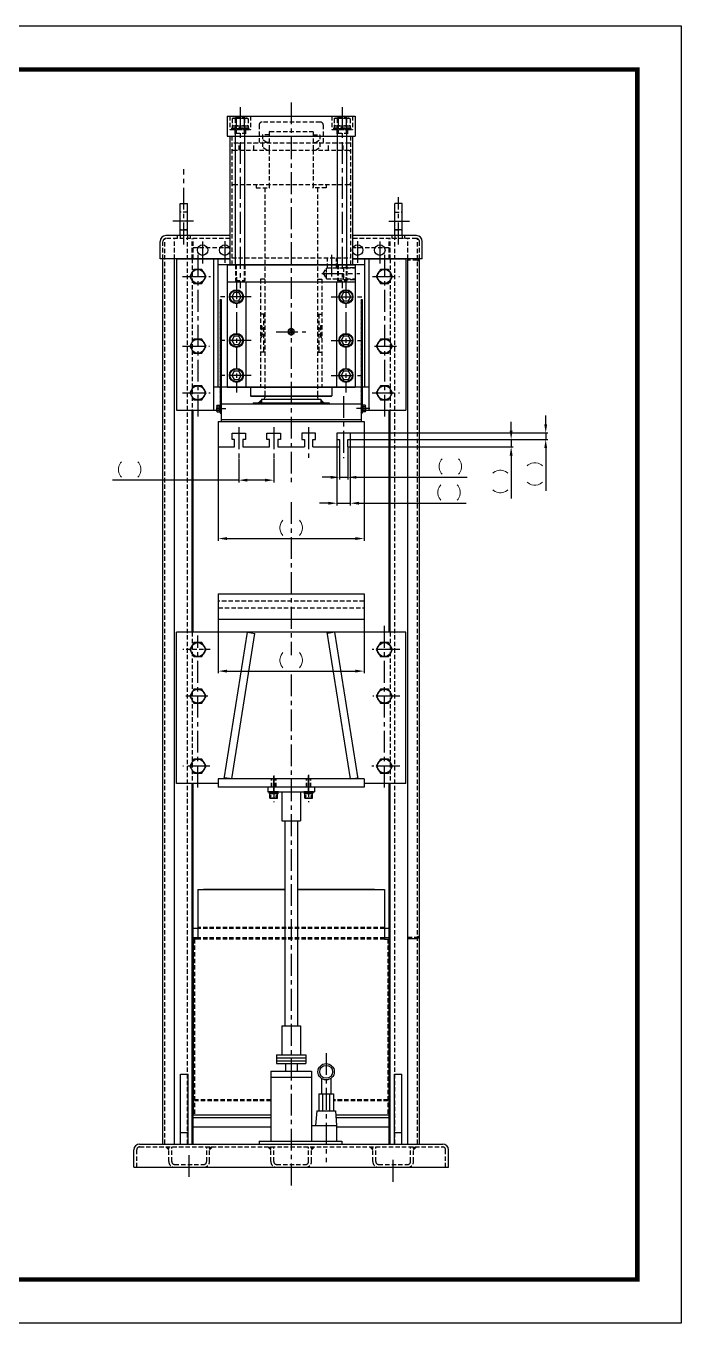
# Model space of a CAD drawing. Extents: x 0 to 3150, y 0 to 2228.
# Drawn here: x 2026 to 3150, y 0 to 2228 of the extents above; entities that cross this region are included whole.
import ezdxf

# ---------------------------------------------------------------- set-up
doc = ezdxf.new("R2010")
doc.units = 0
doc.header["$LTSCALE"] = 30
doc.header["$MEASUREMENT"] = 0
doc.linetypes.add('CENTER', pattern=[2, 1.25, -0.25, 0.25, -0.25])
doc.linetypes.add('HIDDEN', pattern=[0.375, 0.25, -0.125])
doc.layers.get('0').update_dxf_attribs({"linetype": 'CONTINUOUS'})
doc.layers.get('DEFPOINTS').update_dxf_attribs({"linetype": 'CONTINUOUS'})
for name, color, linetype in [('CL', 1, 'CENTER'), ('CO', 3, 'CONTINUOUS'), ('FI', 1, 'CONTINUOUS'), ('OC', 1, 'HIDDEN'), ('POS', 3, 'CONTINUOUS'), ('RY', 5, 'CONTINUOUS')]:
    doc.layers.add(name, color=color, linetype=linetype)
doc.styles.add('ROMANS', font='ROMANS.SHX')
doc.dimstyles.new('7CON5', dxfattribs={"dimscale": 7.5, "dimtxt": 2.3, "dimasz": 2, "dimexe": 0.5, "dimexo": 0.06, "dimgap": 0.5, "dimtad": 1, "dimdec": 3, "dimdsep": 46, "dimtxsty": 'ROMANS', "dimcen": -2, "dimclrt": 7, "dimadec": 0, "dimazin": 0, "dimtfac": 0.869565, "dimtdec": 3, "dimtmove": 0, "dimatfit": 3, "dimfxl": 1, "dimtolj": 1, "dimarcsym": 0})

# ---------------------------------------------------------------- blocks, each defined once
blk = doc.blocks.new('*X12')
at = {"color": 0}
for p, q in [((20435.3, -2427.4), (20434.1, -2426.2)), ((20437.4, -2427.4), (20435.4, -2425.4)), ((20439.5, -2427.4), (20437.5, -2425.4)), ((20441.6, -2427.4), (20439.6, -2425.4)), ((20443.8, -2427.4), (20441.8, -2425.4)), ((20445.9, -2427.4), (20443.9, -2425.4)), ((20448, -2427.4), (20446, -2425.4)), ((20450.1, -2427.4), (20448.1, -2425.4)), ((20452.2, -2427.4), (20450.2, -2425.4)), ((20454.4, -2427.4), (20452.4, -2425.4)), ((20456.5, -2427.4), (20454.5, -2425.4)), ((20458.6, -2427.4), (20456.6, -2425.4)), ((20460.7, -2427.4), (20458.7, -2425.4)), ((20462.9, -2427.4), (20460.9, -2425.4)), ((20465, -2427.4), (20463, -2425.4)), ((20467.1, -2427.4), (20465.1, -2425.4)), ((20469.2, -2427.4), (20467.2, -2425.4)), ((20471.3, -2427.4), (20469.3, -2425.4)), ((20473.5, -2427.4), (20471.5, -2425.4)), ((20475.6, -2427.4), (20473.6, -2425.4)), ((20477.7, -2427.4), (20475.7, -2425.4)), ((20479.8, -2427.4), (20477.8, -2425.4)), ((20481.9, -2427.4), (20479.9, -2425.4)), ((20484.1, -2427.4), (20482.1, -2425.4)), ((20486.2, -2427.4), (20484.2, -2425.4)), ((20488.3, -2427.4), (20486.3, -2425.4)), ((20490.4, -2427.4), (20488.4, -2425.4)), ((20492.6, -2427.4), (20490.6, -2425.4)), ((20494.7, -2427.4), (20492.7, -2425.4)), ((20496.8, -2427.4), (20494.8, -2425.4)), ((20498.9, -2427.4), (20496.9, -2425.4)), ((20501, -2427.4), (20499, -2425.4)), ((20503.2, -2427.4), (20501.2, -2425.4)), ((20504.1, -2426.2), (20503.3, -2425.4)), ((20505.3, -2427.4), (20504.1, -2426.2)), ((20507.4, -2427.4), (20505.4, -2425.4)), ((20509.5, -2427.4), (20507.5, -2425.4)), ((20511.6, -2427.4), (20509.6, -2425.4)), ((20513.8, -2427.4), (20511.8, -2425.4)), ((20515.9, -2427.4), (20513.9, -2425.4)), ((20518, -2427.4), (20516, -2425.4)), ((20520.1, -2427.4), (20518.1, -2425.4)), ((20522.3, -2427.4), (20520.3, -2425.4)), ((20524.4, -2427.4), (20522.4, -2425.4)), ((20526.5, -2427.4), (20524.5, -2425.4)), ((20528.6, -2427.4), (20526.6, -2425.4)), ((20530.7, -2427.4), (20528.7, -2425.4)), ((20532.9, -2427.4), (20530.9, -2425.4)), ((20535, -2427.4), (20533, -2425.4)), ((20537.1, -2427.4), (20535.1, -2425.4)), ((20539.2, -2427.4), (20537.2, -2425.4)), ((20541.3, -2427.4), (20539.3, -2425.4)), ((20543.5, -2427.4), (20541.5, -2425.4)), ((20545.6, -2427.4), (20543.6, -2425.4)), ((20547.7, -2427.4), (20545.7, -2425.4)), ((20549.8, -2427.4), (20547.8, -2425.4)), ((20551.9, -2427.4), (20549.9, -2425.4)), ((20554.1, -2427.4), (20552.1, -2425.4)), ((20556.2, -2427.4), (20554.2, -2425.4)), ((20558.3, -2427.4), (20556.3, -2425.4)), ((20560.4, -2427.4), (20558.4, -2425.4)), ((20562.6, -2427.4), (20560.6, -2425.4)), ((20564.1, -2426.8), (20562.7, -2425.4)), ((20564.7, -2427.4), (20564.1, -2426.8)), ((20566.8, -2427.4), (20564.8, -2425.4)), ((20568.9, -2427.4), (20566.9, -2425.4)), ((20571, -2427.4), (20569, -2425.4)), ((20573.2, -2427.4), (20571.2, -2425.4)), ((20575.3, -2427.4), (20573.3, -2425.4)), ((20577.4, -2427.4), (20575.4, -2425.4)), ((20579.5, -2427.4), (20577.5, -2425.4)), ((20581.6, -2427.4), (20579.6, -2425.4)), ((20583.8, -2427.4), (20581.8, -2425.4)), ((20585.9, -2427.4), (20583.9, -2425.4)), ((20588, -2427.4), (20586, -2425.4)), ((20590.1, -2427.4), (20588.1, -2425.4)), ((20592.3, -2427.4), (20590.3, -2425.4)), ((20594.4, -2427.4), (20592.4, -2425.4)), ((20596.5, -2427.4), (20594.5, -2425.4)), ((20598.6, -2427.4), (20596.6, -2425.4)), ((20600.7, -2427.4), (20598.7, -2425.4)), ((20602.9, -2427.4), (20600.9, -2425.4)), ((20605, -2427.4), (20603, -2425.4)), ((20607.1, -2427.4), (20605.1, -2425.4)), ((20609.2, -2427.4), (20607.2, -2425.4)), ((20611.3, -2427.4), (20609.3, -2425.4)), ((20613.5, -2427.4), (20611.5, -2425.4)), ((20615.6, -2427.4), (20613.6, -2425.4)), ((20617.7, -2427.4), (20615.7, -2425.4)), ((20619.8, -2427.4), (20617.8, -2425.4)), ((20621.1, -2426.6), (20620, -2425.4)), ((20622, -2427.4), (20621.1, -2426.6)), ((20624.1, -2427.4), (20622.1, -2425.4)), ((20626.2, -2427.4), (20624.2, -2425.4)), ((20628.3, -2427.4), (20626.3, -2425.4)), ((20629.1, -2426.1), (20628.4, -2425.4)), ((20435.4, -2669.4), (20434.1, -2668.1)), ((20437.6, -2669.4), (20435.6, -2667.4)), ((20439.7, -2669.4), (20437.7, -2667.4)), ((20441.8, -2669.4), (20439.8, -2667.4)), ((20443.9, -2669.4), (20441.9, -2667.4)), ((20446.1, -2669.4), (20444.1, -2667.4)), ((20448.2, -2669.4), (20446.2, -2667.4)), ((20450.3, -2669.4), (20448.3, -2667.4)), ((20452.4, -2669.4), (20450.4, -2667.4)), ((20454.5, -2669.4), (20452.5, -2667.4)), ((20456.7, -2669.4), (20454.7, -2667.4)), ((20458.8, -2669.4), (20456.8, -2667.4)), ((20460.9, -2669.4), (20458.9, -2667.4)), ((20463, -2669.4), (20461, -2667.4)), ((20465.1, -2669.4), (20463.1, -2667.4)), ((20467.3, -2669.4), (20465.3, -2667.4)), ((20469.4, -2669.4), (20467.4, -2667.4)), ((20471.5, -2669.4), (20469.5, -2667.4)), ((20473.6, -2669.4), (20471.6, -2667.4)), ((20475.8, -2669.4), (20473.8, -2667.4)), ((20477.9, -2669.4), (20475.9, -2667.4)), ((20480, -2669.4), (20478, -2667.4)), ((20482.1, -2669.4), (20480.1, -2667.4)), ((20484.2, -2669.4), (20482.2, -2667.4)), ((20486.4, -2669.4), (20484.4, -2667.4)), ((20488.5, -2669.4), (20486.5, -2667.4)), ((20490.6, -2669.4), (20488.6, -2667.4)), ((20492.7, -2669.4), (20490.7, -2667.4)), ((20494.8, -2669.4), (20492.8, -2667.4)), ((20497, -2669.4), (20495, -2667.4)), ((20499.1, -2669.4), (20497.1, -2667.4)), ((20501.2, -2669.4), (20499.2, -2667.4)), ((20503.3, -2669.4), (20501.3, -2667.4)), ((20504.1, -2668.1), (20503.4, -2667.4)), ((20505.4, -2669.4), (20504.1, -2668.1)), ((20507.6, -2669.4), (20505.6, -2667.4)), ((20509.7, -2669.4), (20507.7, -2667.4)), ((20511.8, -2669.4), (20509.8, -2667.4)), ((20513.9, -2669.4), (20511.9, -2667.4)), ((20516.1, -2669.4), (20514.1, -2667.4)), ((20518.2, -2669.4), (20516.2, -2667.4)), ((20520.3, -2669.4), (20518.3, -2667.4)), ((20522.4, -2669.4), (20520.4, -2667.4)), ((20524.5, -2669.4), (20522.5, -2667.4)), ((20526.7, -2669.4), (20524.7, -2667.4)), ((20528.8, -2669.4), (20526.8, -2667.4)), ((20530.9, -2669.4), (20528.9, -2667.4)), ((20533, -2669.4), (20531, -2667.4)), ((20535.1, -2669.4), (20533.1, -2667.4)), ((20537.3, -2669.4), (20535.3, -2667.4)), ((20539.4, -2669.4), (20537.4, -2667.4)), ((20541.5, -2669.4), (20539.5, -2667.4)), ((20543.6, -2669.4), (20541.6, -2667.4)), ((20545.8, -2669.4), (20543.8, -2667.4)), ((20547.9, -2669.4), (20545.9, -2667.4)), ((20550, -2669.4), (20548, -2667.4)), ((20552.1, -2669.4), (20550.1, -2667.4)), ((20554.2, -2669.4), (20552.2, -2667.4)), ((20556.4, -2669.4), (20554.4, -2667.4)), ((20558.5, -2669.4), (20556.5, -2667.4)), ((20560.6, -2669.4), (20558.6, -2667.4)), ((20562.7, -2669.4), (20560.7, -2667.4)), ((20564.1, -2668.7), (20562.8, -2667.4)), ((20564.8, -2669.4), (20564.1, -2668.7)), ((20567, -2669.4), (20565, -2667.4)), ((20569.1, -2669.4), (20567.1, -2667.4)), ((20571.2, -2669.4), (20569.2, -2667.4)), ((20573.3, -2669.4), (20571.3, -2667.4)), ((20575.5, -2669.4), (20573.5, -2667.4)), ((20577.6, -2669.4), (20575.6, -2667.4)), ((20579.7, -2669.4), (20577.7, -2667.4)), ((20581.8, -2669.4), (20579.8, -2667.4)), ((20583.9, -2669.4), (20581.9, -2667.4)), ((20586.1, -2669.4), (20584.1, -2667.4)), ((20588.2, -2669.4), (20586.2, -2667.4)), ((20590.3, -2669.4), (20588.3, -2667.4)), ((20592.4, -2669.4), (20590.4, -2667.4)), ((20594.5, -2669.4), (20592.5, -2667.4)), ((20596.7, -2669.4), (20594.7, -2667.4)), ((20598.8, -2669.4), (20596.8, -2667.4)), ((20600.9, -2669.4), (20598.9, -2667.4)), ((20603, -2669.4), (20601, -2667.4)), ((20605.2, -2669.4), (20603.2, -2667.4)), ((20607.3, -2669.4), (20605.3, -2667.4)), ((20609.4, -2669.4), (20607.4, -2667.4)), ((20611.5, -2669.4), (20609.5, -2667.4)), ((20613.6, -2669.4), (20611.6, -2667.4)), ((20615.8, -2669.4), (20613.8, -2667.4)), ((20617.9, -2669.4), (20615.9, -2667.4)), ((20620, -2669.4), (20618, -2667.4)), ((20621.1, -2668.4), (20620.1, -2667.4)), ((20622.1, -2669.4), (20621.1, -2668.4)), ((20624.2, -2669.4), (20622.2, -2667.4)), ((20626.4, -2669.4), (20624.4, -2667.4)), ((20628.5, -2669.4), (20626.5, -2667.4)), ((20629.1, -2667.9), (20628.6, -2667.4))]:
    blk.add_line(p, q, dxfattribs=at)
blk = doc.blocks.new('06933L')
for p, q in [((-5, 4), (-5.8, 3.6)), ((-5.8, 3.6), (-5.8, 0)), ((-5.8, 0), (5.8, 0)), ((-5, 4), (-2.9, 4)), ((-2.9, 4), (2.9, 4)), ((-2.9, 3.6), (-2.9, 0)), ((2.9, 4), (5, 4)), ((2.9, 3.6), (2.9, 0)), ((5, 4), (5.8, 3.6)), ((5.8, 3.6), (5.8, 0))]:
    blk.add_line(p, q)
for centre, radius, start, end in [((-4.3, 1.4), 2.56, 55.6158, 124.3842), ((0, -5.6), 9.55, 72.412, 107.588), ((4.3, 1.4), 2.56, 55.6158, 124.3842)]:
    blk.add_arc(centre, radius, start, end)
blk = doc.blocks.new('06127')
for p, q in [((-5.9, 1.6), (5.9, 1.6)), ((-5.9, 1.6), (-5.9, 0)), ((-5.9, 0), (5.9, 0)), ((0.5, 1.6), (-0.9, 0)), ((5.9, 1.6), (5.9, 0))]:
    blk.add_line(p, q)
blk = doc.blocks.new('16934L')
for p, q in [((-12, 13), (-13.9, 11.9)), ((-13.9, 11.9), (-13.9, 1.1)), ((-12, 0), (-13.9, 1.1)), ((-12, 13), (-6.9, 13)), ((-12, 0), (-6.9, 0)), ((-6.9, 13), (6.9, 13)), ((-6.9, 11.9), (-6.9, 1.1)), ((-6.9, 0), (6.9, 0)), ((6.9, 13), (12, 13)), ((6.9, 11.9), (6.9, 1.1)), ((6.9, 0), (12, 0)), ((12, 13), (13.9, 11.9)), ((12, 0), (13.9, 1.1)), ((13.9, 11.9), (13.9, 1.1))]:
    blk.add_line(p, q)
for centre, radius, start, end in [((-10.4, 6.9), 6.13, 55.6158, 124.3842), ((-10.4, 6.1), 6.13, 235.6158, 304.3842), ((0, -9.9), 22.9, 72.412, 107.588), ((0, 22.9), 22.9, 252.412, 287.588), ((10.4, 6.9), 6.13, 55.6158, 124.3842), ((10.4, 6.1), 6.13, 235.6158, 304.3842)]:
    blk.add_arc(centre, radius, start, end)
blk = doc.blocks.new('16127')
for p, q in [((-13.7, 3.5), (13.7, 3.5)), ((-13.7, 3.5), (-13.7, 0)), ((-13.7, 0), (13.7, 0)), ((1.8, 3.5), (-1.7, 0)), ((13.7, 3.5), (13.7, 0))]:
    blk.add_line(p, q)
blk = doc.blocks.new('16125')
for p, q in [((-15, 2), (-14, 3)), ((-15, 2), (-15, 0)), ((-15, 0), (15, 0)), ((-14, 3), (14, 3)), ((14, 3), (15, 2)), ((15, 2), (15, 0))]:
    blk.add_line(p, q)
at = {"layer": 'FI'}
blk.add_line((-15, 2), (15, 2), dxfattribs=at)
blk = doc.blocks.new('16933S')
blk.add_lwpolyline([(-6.9, 12), (-13.9, 0), (-6.9, -12), (6.9, -12), (13.9, 0), (6.9, 12)], close=True)
at = {"color": 1}
blk.add_circle((0, 0), 12, dxfattribs=at)
blk = doc.blocks.new('16912S')
blk.add_lwpolyline([(-4.1, 7.1), (-8.1, 0), (-4.1, -7.1), (4.1, -7.1), (8.1, 0), (4.1, 7.1)], close=True)
blk.add_circle((0, 0), 12)
at = {"layer": 'FI'}
blk.add_circle((0, 0), 11, dxfattribs=at)
blk = doc.blocks.new('*X16')
at = {"color": 0}
for p, q in [((16314.8, 407.6), (16315.9, 408.7)), ((16318.8, 405.2), (16315.3, 408.7)), ((16316.2, 406.3), (16318.6, 408.7)), ((16317.5, 404.9), (16318.8, 406.2)), ((16318.8, 407.9), (16317.9, 408.7))]:
    blk.add_line(p, q, dxfattribs=at)
blk = doc.blocks.new('08127')
for p, q in [((-7.4, 2), (7.4, 2)), ((-7.4, 2), (-7.4, 0)), ((-7.4, 0), (7.4, 0)), ((0.8, 2), (-0.9, 0)), ((7.4, 2), (7.4, 0))]:
    blk.add_line(p, q)
blk = doc.blocks.new('08125')
for p, q in [((-8.5, 1.1), (-8, 1.6)), ((-8.5, 1.1), (-8.5, 0)), ((-8.5, 0), (8.5, 0)), ((-8, 1.6), (8, 1.6)), ((8, 1.6), (8.5, 1.1)), ((8.5, 1.1), (8.5, 0))]:
    blk.add_line(p, q)
at = {"layer": 'FI'}
blk.add_line((-8.5, 1.1), (8.5, 1.1), dxfattribs=at)
blk = doc.blocks.new('08912L')
for p, q in [((-6.5, 7.2), (-5.7, 8)), ((-6.5, 7.2), (-6.5, 0)), ((-6.5, 0), (6.5, 0)), ((-5.7, 8), (5.7, 8)), ((5.7, 8), (6.5, 7.2)), ((6.5, 7.2), (6.5, 0))]:
    blk.add_line(p, q)
at = {"layer": 'FI'}
for p, q in [((-6.5, 7.2), (6.5, 7.2)), ((-5.6, 5.8), (-5.6, 2)), ((-4.8, 5.1), (-4.8, 2.9)), ((-4.1, 4.4), (-4.1, 3.4)), ((4.5, 4.8), (4.5, 3.1)), ((5.3, 5.5), (5.3, 2.5)), ((5.8, 6.1), (5.8, 1.8))]:
    blk.add_line(p, q, dxfattribs=at)
blk = doc.blocks.new('A3G')
blk.add_lwpolyline([(0, 297), (420, 297), (420, 0), (0, 0)], close=True)
at = {"const_width": 1}
blk.add_lwpolyline([(25, 287), (410, 287), (410, 10), (25, 10)], close=True, dxfattribs=at)
blk = doc.blocks.new('*D48')
at = {"layer": 'CO', "color": 0, "lineweight": -2}
for p, q in [((2356.1, 1504), (2356.1, 1343.5)), ((2606.1, 1504), (2606.1, 1343.5)), ((2371.1, 1347.2), (2591.1, 1347.2))]:
    blk.add_line(p, q, dxfattribs=at)
at = {"layer": 'CO', "color": 0}
for points in [[(2371.1, 1349.7), (2371.1, 1344.7), (2356.1, 1347.2)], [(2591.1, 1349.7), (2591.1, 1344.7), (2606.1, 1347.2)]]:
    blk.add_solid(points, dxfattribs=at)
at = {"layer": 'DEFPOINTS', "color": 0}
for p in [(2356.1, 1504.5), (2606.1, 1504.5), (2606.1, 1347.2)]:
    blk.add_point(p, dxfattribs=at)
at = {"layer": 'CO', "color": 7, "insert": (2481.1, 1364.1), "char_height": 17.25, "attachment_point": 5, "style": 'ROMANS'}
blk.add_mtext('\\A1;(  )', dxfattribs=at)
blk = doc.blocks.new('*D49')
at = {"layer": 'CO', "color": 0, "lineweight": -2}
for p, q in [((2356.1, 1186), (2356.1, 1115.9)), ((2606.1, 1186), (2606.1, 1115.9)), ((2371.1, 1119.6), (2591.1, 1119.6))]:
    blk.add_line(p, q, dxfattribs=at)
at = {"layer": 'CO', "color": 0}
for points in [[(2371.1, 1122.1), (2371.1, 1117.1), (2356.1, 1119.6)], [(2591.1, 1122.1), (2591.1, 1117.1), (2606.1, 1119.6)]]:
    blk.add_solid(points, dxfattribs=at)
at = {"layer": 'DEFPOINTS', "color": 0}
for p in [(2356.1, 1186.5), (2606.1, 1186.5), (2606.1, 1119.6)]:
    blk.add_point(p, dxfattribs=at)
at = {"layer": 'CO', "color": 7, "insert": (2481.1, 1136.5), "char_height": 17.25, "attachment_point": 5, "style": 'ROMANS'}
blk.add_mtext('\\A1;(  )', dxfattribs=at)
blk = doc.blocks.new('*D51')
at = {"layer": 'CO', "color": 0, "lineweight": -2}
for p, q in [((2564.1, 1504), (2564.1, 1448.6)), ((2578.1, 1504), (2578.1, 1448.6)), ((2549.1, 1452.4), (2534.1, 1452.4)), ((2564.1, 1452.4), (2578.1, 1452.4)), ((2593.1, 1452.4), (2783.3, 1452.4))]:
    blk.add_line(p, q, dxfattribs=at)
at = {"layer": 'CO', "color": 0}
for points in [[(2549.1, 1454.9), (2549.1, 1449.9), (2564.1, 1452.4)], [(2593.1, 1454.9), (2593.1, 1449.9), (2578.1, 1452.4)]]:
    blk.add_solid(points, dxfattribs=at)
at = {"layer": 'DEFPOINTS', "color": 0}
for p in [(2564.1, 1504.5), (2578.1, 1504.5), (2578.1, 1452.4)]:
    blk.add_point(p, dxfattribs=at)
at = {"layer": 'CO', "color": 7, "insert": (2754.1, 1469.3), "char_height": 17.25, "attachment_point": 5, "style": 'ROMANS'}
blk.add_mtext('\\A1;(  )', dxfattribs=at)
blk = doc.blocks.new('*D52')
at = {"layer": 'CO', "color": 0, "lineweight": -2}
for p, q in [((2559.6, 1517), (2559.6, 1404.2)), ((2582.6, 1517), (2582.6, 1404.2)), ((2544.6, 1407.9), (2529.6, 1407.9)), ((2559.6, 1407.9), (2582.6, 1407.9)), ((2597.6, 1407.9), (2781.2, 1407.9))]:
    blk.add_line(p, q, dxfattribs=at)
at = {"layer": 'CO', "color": 0}
for points in [[(2544.6, 1410.4), (2544.6, 1405.4), (2559.6, 1407.9)], [(2597.6, 1410.4), (2597.6, 1405.4), (2582.6, 1407.9)]]:
    blk.add_solid(points, dxfattribs=at)
at = {"layer": 'DEFPOINTS', "color": 0}
for p in [(2559.6, 1517.5), (2582.6, 1517.5), (2582.6, 1407.9)]:
    blk.add_point(p, dxfattribs=at)
at = {"layer": 'CO', "color": 7, "insert": (2752, 1424.8), "char_height": 17.25, "attachment_point": 5, "style": 'ROMANS'}
blk.add_mtext('\\A1;(  )', dxfattribs=at)
blk = doc.blocks.new('*D53')
at = {"layer": 'CO', "color": 0, "lineweight": -2}
for p, q in [((2917.8, 1543.5), (2917.8, 1558.5)), ((2583.1, 1528.5), (2921.6, 1528.5)), ((2583.1, 1517.5), (2921.6, 1517.5)), ((2917.8, 1528.5), (2917.8, 1517.5)), ((2917.8, 1502.5), (2917.8, 1429))]:
    blk.add_line(p, q, dxfattribs=at)
at = {"layer": 'CO', "color": 0}
for points in [[(2915.3, 1543.5), (2920.3, 1543.5), (2917.8, 1528.5)], [(2915.3, 1502.5), (2920.3, 1502.5), (2917.8, 1517.5)]]:
    blk.add_solid(points, dxfattribs=at)
at = {"layer": 'DEFPOINTS', "color": 0}
for p in [(2582.6, 1528.5), (2582.6, 1517.5), (2917.8, 1517.5)]:
    blk.add_point(p, dxfattribs=at)
at = {"layer": 'CO', "color": 7, "insert": (2900.9, 1458.2), "char_height": 17.25, "attachment_point": 5, "rotation": 90, "style": 'ROMANS'}
blk.add_mtext('\\A1;(  )', dxfattribs=at)
blk = doc.blocks.new('*D54')
at = {"layer": 'CO', "color": 0, "lineweight": -2}
for p, q in [((2858.5, 1532.5), (2858.5, 1547.5)), ((2583.1, 1517.5), (2862.2, 1517.5)), ((2858.5, 1517.5), (2858.5, 1504.5)), ((2606.6, 1504.5), (2862.2, 1504.5)), ((2858.5, 1489.5), (2858.5, 1416))]:
    blk.add_line(p, q, dxfattribs=at)
at = {"layer": 'CO', "color": 0}
for points in [[(2856, 1532.5), (2861, 1532.5), (2858.5, 1517.5)], [(2856, 1489.5), (2861, 1489.5), (2858.5, 1504.5)]]:
    blk.add_solid(points, dxfattribs=at)
at = {"layer": 'DEFPOINTS', "color": 0}
for p in [(2582.6, 1517.5), (2606.1, 1504.5), (2858.5, 1504.5)]:
    blk.add_point(p, dxfattribs=at)
at = {"layer": 'CO', "color": 7, "insert": (2841.6, 1445.2), "char_height": 17.25, "attachment_point": 5, "rotation": 90, "style": 'ROMANS'}
blk.add_mtext('\\A1;(  )', dxfattribs=at)
blk = doc.blocks.new('*D57')
at = {"layer": 'CO', "color": 0, "lineweight": -2}
for p, q in [((2391.1, 1484.9), (2391.1, 1443.7)), ((2451.1, 1484.9), (2451.1, 1443.7)), ((2391.1, 1447.5), (2174.8, 1447.5)), ((2436.1, 1447.5), (2406.1, 1447.5))]:
    blk.add_line(p, q, dxfattribs=at)
at = {"layer": 'CO', "color": 0}
for points in [[(2406.1, 1450), (2406.1, 1445), (2391.1, 1447.5)], [(2436.1, 1450), (2436.1, 1445), (2451.1, 1447.5)]]:
    blk.add_solid(points, dxfattribs=at)
at = {"layer": 'DEFPOINTS', "color": 0}
for p in [(2391.1, 1485.4), (2451.1, 1485.4), (2391.1, 1447.5)]:
    blk.add_point(p, dxfattribs=at)
at = {"layer": 'CO', "color": 7, "insert": (2204, 1464.3), "char_height": 17.25, "attachment_point": 5, "style": 'ROMANS'}
blk.add_mtext('\\A1;(  )', dxfattribs=at)

msp = doc.modelspace()

# ---------------------------------------------------------------- linework, layer by layer
for p, q in [((2371.1099, 2072.4575), (2591.1099, 2072.4575)), ((2371.1099, 2072.4575), (2371.1099, 2038.4575)), ((2591.1099, 2072.4575), (2591.1099, 2038.4575)), ((2371.1099, 2038.4575), (2591.1099, 2038.4575)), ((2376.1099, 2038.4575), (2376.1099, 1817.4575)), ((2385.6099, 1817.4575), (2385.6099, 2038.4575)), ((2401.6099, 1817.4575), (2401.6099, 2038.4575)), ((2560.6099, 1817.4575), (2560.6099, 2038.4575)), ((2576.6099, 1817.4575), (2576.6099, 2038.4575)), ((2586.1099, 2038.4575), (2586.1099, 1817.4575)), ((2290.7599, 1867.4575), (2290.7599, 1922.4575)), ((2290.7599, 1922.4575), (2303.4599, 1922.4575)), ((2303.4599, 1867.4575), (2303.4599, 1922.4575)), ((2671.4599, 1922.4575), (2658.7599, 1922.4575)), ((2658.7599, 1867.4575), (2658.7599, 1922.4575)), ((2671.4599, 1867.4575), (2671.4599, 1922.4575)), ((2290.7599, 1877.4575), (2303.4599, 1877.4575)), ((2671.4599, 1877.4575), (2658.7599, 1877.4575)), ((2256.1099, 1827.4575), (2256.1099, 1857.4575)), ((2376.1099, 1867.4575), (2266.1099, 1867.4575)), ((2696.1099, 1867.4575), (2586.1099, 1867.4575)), ((2706.1099, 1827.4575), (2706.1099, 1857.4575)), ((2376.1099, 1827.4575), (2256.1099, 1827.4575)), ((2261.1099, 307.4575), (2261.1099, 1827.4575)), ((2281.1099, 307.4575), (2281.1099, 1827.4575)), ((2284.1099, 1827.4575), (2284.1099, 1567.4575)), ((2284.1099, 1827.4575), (2376.1099, 1827.4575)), ((2348.1099, 1827.4575), (2348.1099, 1567.4575)), ((2355.1099, 1827.4575), (2355.1099, 1607.4575)), ((2586.1099, 1827.4575), (2678.1099, 1827.4575)), ((2706.1099, 1827.4575), (2586.1099, 1827.4575)), ((2607.1099, 1827.4575), (2607.1099, 1607.4575)), ((2614.1099, 1827.4575), (2614.1099, 1567.4575)), ((2678.1099, 1827.4575), (2678.1099, 1567.4575)), ((2681.1099, 307.4575), (2681.1099, 1827.4575)), ((2697.1099, 1827.4575), (2681.1099, 1827.4575)), ((2701.1099, 307.4575), (2701.1099, 1827.4575)), ((2607.1099, 1817.4575), (2355.1099, 1817.4575)), ((2371.1099, 1817.4575), (2371.1099, 1607.4575)), ((2371.1099, 1817.4575), (2591.1099, 1817.4575)), ((2591.1099, 1817.4575), (2591.1099, 1607.4575)), ((2591.1099, 1787.4575), (2371.1099, 1787.4575)), ((2403.1099, 1787.4575), (2403.1099, 1607.4575)), ((2559.1099, 1787.4575), (2559.1099, 1607.4575)), ((2359.1099, 1757.4575), (2359.1099, 1562.4575)), ((2359.1099, 1757.4575), (2361.1099, 1757.4575)), ((2361.1099, 1757.4575), (2361.1099, 1551.4575)), ((2601.1099, 1757.4575), (2601.1099, 1551.4575)), ((2601.1099, 1757.4575), (2603.1099, 1757.4575)), ((2603.1099, 1757.4575), (2603.1099, 1562.4575)), ((2614.1099, 1607.4575), (2348.1099, 1607.4575)), ((2361.1099, 1607.4575), (2361.1099, 1567.4575)), ((2371.1099, 1607.4575), (2591.1099, 1607.4575)), ((2411.1099, 1607.4575), (2411.1099, 1592.4575)), ((2551.1099, 1607.4575), (2551.1099, 1592.4575)), ((2601.1099, 1607.4575), (2601.1099, 1567.4575)), ((2411.1099, 1592.4575), (2551.1099, 1592.4575)), ((2411.1099, 1592.4575), (2412.1099, 1591.4575)), ((2412.1099, 1591.4575), (2550.1099, 1591.4575)), ((2430.3099, 1586.4575), (2430.3099, 1580.4575)), ((2430.3099, 1586.4575), (2531.9099, 1586.4575)), ((2436.1099, 1591.4575), (2436.1099, 1589.4575)), ((2526.1099, 1591.4575), (2526.1099, 1589.4575)), ((2531.9099, 1586.4575), (2531.9099, 1580.4575)), ((2551.1099, 1592.4575), (2550.1099, 1591.4575)), ((2284.1099, 1567.4575), (2361.1099, 1567.4575)), ((2311.1099, 1186.4575), (2311.1099, 1567.4575)), ((2313.1099, 1186.4575), (2313.1099, 1567.4575)), ((2359.1099, 1562.4575), (2361.1099, 1562.4575)), ((2361.1099, 1578.4575), (2601.1099, 1578.4575)), ((2361.1099, 1578.4575), (2361.1099, 1551.4575)), ((2416.1099, 1580.4575), (2546.1099, 1580.4575)), ((2416.1099, 1580.4575), (2416.1099, 1578.4575)), ((2546.1099, 1580.4575), (2546.1099, 1578.4575)), ((2601.1099, 1578.4575), (2601.1099, 1551.4575)), ((2601.1099, 1567.4575), (2678.1099, 1567.4575)), ((2601.1099, 1562.4575), (2603.1099, 1562.4575)), ((2649.1099, 1186.4575), (2649.1099, 1567.4575)), ((2651.1099, 1186.4575), (2651.1099, 1567.4575)), ((2356.1099, 1548.4575), (2356.1099, 1504.4575)), ((2356.1099, 1548.4575), (2606.1099, 1548.4575)), ((2361.1099, 1551.4575), (2601.1099, 1551.4575)), ((2361.1099, 1551.4575), (2361.1099, 1548.4575)), ((2601.1099, 1551.4575), (2601.1099, 1548.4575)), ((2606.1099, 1548.4575), (2606.1099, 1504.4575)), ((2379.6099, 1528.4575), (2402.6099, 1528.4575)), ((2379.6099, 1517.4575), (2379.6099, 1528.4575)), ((2384.1099, 1517.4575), (2379.6099, 1517.4575)), ((2384.1099, 1504.4575), (2384.1099, 1517.4575)), ((2402.6099, 1517.4575), (2398.1099, 1517.4575)), ((2398.1099, 1517.4575), (2398.1099, 1504.4575)), ((2402.6099, 1528.4575), (2402.6099, 1517.4575)), ((2439.6099, 1528.4575), (2462.6099, 1528.4575)), ((2439.6099, 1517.4575), (2439.6099, 1528.4575)), ((2444.1099, 1517.4575), (2439.6099, 1517.4575)), ((2444.1099, 1504.4575), (2444.1099, 1517.4575)), ((2462.6099, 1517.4575), (2458.1099, 1517.4575)), ((2458.1099, 1517.4575), (2458.1099, 1504.4575)), ((2462.6099, 1528.4575), (2462.6099, 1517.4575)), ((2499.6099, 1528.4575), (2499.6099, 1517.4575)), ((2522.6099, 1528.4575), (2499.6099, 1528.4575)), ((2499.6099, 1517.4575), (2504.1099, 1517.4575)), ((2504.1099, 1517.4575), (2504.1099, 1504.4575)), ((2518.1099, 1517.4575), (2522.6099, 1517.4575)), ((2518.1099, 1504.4575), (2518.1099, 1517.4575)), ((2522.6099, 1517.4575), (2522.6099, 1528.4575)), ((2559.6099, 1528.4575), (2559.6099, 1517.4575)), ((2582.6099, 1528.4575), (2559.6099, 1528.4575)), ((2559.6099, 1517.4575), (2564.1099, 1517.4575)), ((2564.1099, 1517.4575), (2564.1099, 1504.4575)), ((2578.1099, 1517.4575), (2582.6099, 1517.4575)), ((2578.1099, 1504.4575), (2578.1099, 1517.4575)), ((2582.6099, 1517.4575), (2582.6099, 1528.4575)), ((2356.1099, 1504.4575), (2384.1099, 1504.4575)), ((2398.1099, 1504.4575), (2444.1099, 1504.4575)), ((2458.1099, 1504.4575), (2504.1099, 1504.4575)), ((2518.1099, 1504.4575), (2564.1099, 1504.4575)), ((2578.1099, 1504.4575), (2606.1099, 1504.4575)), ((2356.1099, 1252.4575), (2356.1099, 1208.4575)), ((2356.1099, 1252.4575), (2606.1099, 1252.4575)), ((2606.1099, 1252.4575), (2606.1099, 1208.4575)), ((2356.1099, 1208.4575), (2356.1099, 1186.4575)), ((2606.1099, 1208.4575), (2356.1099, 1208.4575)), ((2606.1099, 1208.4575), (2606.1099, 1186.4575)), ((2678.1099, 1186.4575), (2284.1099, 1186.4575)), ((2284.1099, 926.4575), (2284.1099, 1186.4575)), ((2366.1099, 934.4575), (2406.1099, 1186.4575)), ((2379.2726, 934.4575), (2418.9491, 1184.4195)), ((2406.1099, 1186.4575), (2418.9491, 1184.4195)), ((2582.9471, 934.4575), (2542.9471, 1186.4575)), ((2556.1099, 1186.4575), (2543.2706, 1184.4195)), ((2596.1099, 934.4575), (2556.1099, 1186.4575)), ((2678.1099, 926.4575), (2678.1099, 1186.4575)), ((2379.2726, 934.4575), (2366.4334, 936.4954)), ((2582.9471, 934.4575), (2595.7864, 936.4954)), ((2356.1099, 926.4575), (2284.1099, 926.4575)), ((2311.1099, 307.4575), (2311.1099, 926.4575)), ((2313.1099, 307.4575), (2313.1099, 926.4575)), ((2606.1099, 934.4575), (2356.1099, 934.4575)), ((2356.1099, 934.4575), (2356.1099, 920.4575)), ((2441.1099, 920.4575), (2441.1099, 912.4575)), ((2521.1099, 920.4575), (2521.1099, 912.4575)), ((2606.1099, 934.4575), (2606.1099, 920.4575)), ((2678.1099, 926.4575), (2606.1099, 926.4575)), ((2649.1099, 307.4575), (2649.1099, 926.4575)), ((2651.1099, 307.4575), (2651.1099, 926.4575)), ((2441.1099, 912.4575), (2521.1099, 912.4575)), ((2465.1099, 912.4575), (2465.1099, 862.4575)), ((2497.1099, 912.4575), (2497.1099, 862.4575)), ((2465.1099, 862.4575), (2497.1099, 862.4575)), ((2470.1099, 862.4575), (2470.1099, 510.4575)), ((2492.1099, 862.4575), (2492.1099, 510.4575)), ((2321.1099, 744.4575), (2470.1099, 744.4575)), ((2321.1099, 744.4575), (2321.1099, 659.4575)), ((2470.1099, 744.4575), (2330.8981, 744.4575)), ((2624.288, 744.4575), (2492.1099, 744.4575)), ((2492.1099, 744.4575), (2641.1099, 744.4575)), ((2641.1099, 744.4575), (2641.1099, 659.4575)), ((2313.1099, 659.4575), (2313.1099, 357.4575)), ((2321.1099, 659.4575), (2313.1099, 659.4575)), ((2641.1099, 659.4575), (2649.1099, 659.4575)), ((2649.1099, 659.4575), (2649.1099, 357.4575)), ((2681.1099, 660.4575), (2697.1099, 660.4575)), ((2465.1099, 510.4575), (2497.1099, 510.4575)), ((2465.1099, 510.4575), (2465.1099, 460.4575)), ((2497.1099, 510.4575), (2497.1099, 460.4575)), ((2456.1099, 460.4575), (2506.1099, 460.4575)), ((2456.1099, 460.4575), (2456.1099, 445.4575)), ((2456.1099, 455.4575), (2506.1099, 455.4575)), ((2456.1099, 450.4575), (2506.1099, 450.4575)), ((2465.1099, 460.4575), (2497.1099, 460.4575)), ((2506.1099, 460.4575), (2506.1099, 445.4575)), ((2291.1099, 307.4575), (2291.1099, 427.4575)), ((2291.1099, 427.4575), (2304.1099, 427.4575)), ((2304.1099, 307.4575), (2304.1099, 427.4575)), ((2446.1099, 432.4575), (2516.1099, 432.4575)), ((2446.1099, 432.4575), (2446.1099, 312.4575)), ((2456.1099, 445.4575), (2506.1099, 445.4575)), ((2471.1099, 445.4575), (2471.1099, 432.4575)), ((2491.1099, 445.4575), (2491.1099, 432.4575)), ((2516.1099, 432.4575), (2516.1099, 312.4575)), ((2658.1099, 307.4575), (2658.1099, 427.4575)), ((2658.1099, 427.4575), (2671.1099, 427.4575)), ((2671.1099, 307.4575), (2671.1099, 427.4575)), ((2446.1099, 422.4575), (2516.1099, 422.4575)), ((2533.1099, 419.9683), (2533.1099, 393.4575)), ((2549.1099, 419.9683), (2549.1099, 393.4575)), ((2528.6099, 393.4575), (2528.6099, 364.4575)), ((2528.6099, 393.4575), (2553.6099, 393.4575)), ((2535.1099, 393.4575), (2535.1099, 364.4575)), ((2547.1099, 393.4575), (2547.1099, 364.4575)), ((2553.6099, 393.4575), (2553.6099, 364.4575)), ((2313.1099, 357.4575), (2446.1099, 357.4575)), ((2313.1099, 357.4575), (2446.1099, 357.4575)), ((2525.1099, 364.4575), (2523.1099, 339.4575)), ((2525.1099, 364.4575), (2557.1099, 364.4575)), ((2557.1099, 364.4575), (2559.1099, 339.4575)), ((2557.6699, 357.4575), (2649.1099, 357.4575)), ((2557.6699, 357.4575), (2649.1099, 357.4575)), ((2516.1099, 339.4575), (2559.1099, 339.4575)), ((2559.1099, 339.4575), (2559.1099, 312.4575)), ((2291.1099, 327.4575), (2304.1099, 327.4575)), ((2426.1099, 312.4575), (2568.0936, 312.4575)), ((2426.1099, 312.4575), (2426.1099, 307.4575)), ((2568.0936, 312.4575), (2568.0936, 307.4575)), ((2658.1099, 327.4575), (2671.1099, 327.4575)), ((2211.1099, 267.4575), (2211.1099, 297.4575)), ((2221.1099, 307.4575), (2741.1099, 307.4575)), ((2281.1099, 307.4575), (2313.1099, 307.4575)), ((2649.1099, 307.4575), (2681.1099, 307.4575)), ((2751.1099, 267.4575), (2751.1099, 297.4575)), ((2211.1099, 267.4575), (2751.1099, 267.4575))]:
    msp.add_line(p, q)
at = {"color": 7, "linetype": 'Continuous'}
for p, q in [((2606.1099, 920.4575), (2356.1099, 920.4575)), ((2321.1099, 677.4575), (2313.1099, 677.4575)), ((2649.1099, 677.4575), (2641.1099, 677.4575)), ((2321.1099, 661.4575), (2313.1099, 661.4575)), ((2649.1099, 661.4575), (2641.1099, 661.4575)), ((2446.1099, 352.4575), (2313.1099, 352.4575)), ((2446.1099, 336.4575), (2313.1099, 336.4575)), ((2649.1099, 352.4575), (2558.0699, 352.4575)), ((2649.1099, 336.4575), (2559.1099, 336.4575))]:
    msp.add_line(p, q, dxfattribs=at)
msp.add_lwpolyline([(2486.1099, 1705.3442), (2481.1099, 1708.231), (2476.1099, 1705.3442), (2476.1099, 1699.5707), (2481.1099, 1696.684), (2486.1099, 1699.5707)], close=True)
for centre, radius in [((2329.1099, 1842.4575), 9), ((2367.1099, 1842.4575), 9), ((2595.1099, 1842.4575), 9), ((2633.1099, 1842.4575), 9), ((2481.1099, 1702.4575), 2.5), ((2541.1099, 431.4575), 14), ((2541.1099, 431.4575), 11)]:
    msp.add_circle(centre, radius)
for centre, radius, start, end in [((2266.1099, 1857.4575), 10, 90, 180), ((2696.1099, 1857.4575), 10, 0, 90), ((2697.1099, 1823.4575), 4, 0, 90), ((2433.1099, 1589.4575), 3, 270, 0), ((2529.1099, 1589.4575), 3, 180, 270), ((2697.1099, 664.4575), 4, 270, 0), ((2221.1099, 297.4575), 10, 90, 180), ((2741.1099, 297.4575), 10, 0, 90)]:
    msp.add_arc(centre, radius, start, end)
for points in [[(2423.3099, 1580.4575), (2430.3099, 1580.4575), (2430.3099, 1586.4575)], [(2538.9099, 1580.4575), (2531.9099, 1580.4575), (2531.9099, 1586.4575)]]:
    msp.add_solid(points)
at = {"layer": 'CL'}
for p, q in [((2481.1099, 2096.2781), (2481.1099, 1440.8349)), ((2393.6099, 2088.128), (2393.6099, 1776.9273)), ((2568.6099, 2088.128), (2568.6099, 1776.9273)), ((2297.1099, 1852.2538), (2297.1099, 1981.5243)), ((2665.1099, 1852.2538), (2665.1099, 1933.5245)), ((2313.5633, 1892.4575), (2278.1921, 1892.4575)), ((2648.6564, 1892.4575), (2684.0277, 1892.4575)), ((2329.1099, 1857.2651), (2329.1099, 1815.8622)), ((2367.1099, 1858.1367), (2367.1099, 1816.7338)), ((2595.1099, 1858.1367), (2595.1099, 1816.7338)), ((2633.1099, 1857.2651), (2633.1099, 1815.8622)), ((2321.1099, 1834.2802), (2321.1099, 1550.6891)), ((2551.1099, 1797.1399), (2551.1099, 1839.6486)), ((2641.1099, 1834.2802), (2641.1099, 1551.5885)), ((2294.5831, 1797.4575), (2342.6908, 1797.4575)), ((2387.1099, 1795.8625), (2387.1099, 1597.9578)), ((2533.6172, 1802.4575), (2598.7562, 1802.4575)), ((2575.1099, 1795.8625), (2575.1099, 1597.9578)), ((2620.8114, 1797.4575), (2667.0549, 1797.4575)), ((2412.2726, 1762.4575), (2353.6301, 1762.4575)), ((2549.9471, 1762.4575), (2608.5896, 1762.4575)), ((2455.1428, 1702.4575), (2506.0204, 1702.4575)), ((2294.5831, 1677.4575), (2340.9454, 1677.4575)), ((2412.2726, 1687.4575), (2353.6301, 1687.4575)), ((2549.9471, 1687.4575), (2608.5896, 1687.4575)), ((2624.3024, 1677.4575), (2667.0549, 1677.4575)), ((2412.2726, 1627.4575), (2355.6999, 1627.4575)), ((2549.9471, 1627.4575), (2606.5199, 1627.4575)), ((2294.5831, 1597.4575), (2342.109, 1597.4575)), ((2571.1099, 1591.9223), (2571.1099, 1485.3835)), ((2620.2295, 1597.4575), (2667.0549, 1597.4575)), ((2352.4491, 1570.4575), (2369.1995, 1570.4575)), ((2616.0856, 1570.4575), (2593.0203, 1570.4575)), ((2391.1099, 1538.3185), (2391.1099, 1485.3835)), ((2451.1099, 1538.3185), (2451.1099, 1485.3835)), ((2511.1099, 1538.3185), (2511.1099, 1485.3835)), ((2481.1099, 1409.7231), (2481.1099, 1147.2174)), ((2641.1099, 919.6348), (2641.1099, 1203.2258)), ((2321.1099, 919.6348), (2321.1099, 1180.8677)), ((2667.6367, 1156.4575), (2620.1108, 1156.4575)), ((2481.1099, 1113.8118), (2481.1099, 228.625)), ((2337.9173, 1076.4575), (2295.1649, 1076.4575)), ((2667.6367, 1076.4575), (2621.2744, 1076.4575)), ((2341.4084, 956.4575), (2295.1649, 956.4575)), ((2451.1099, 940.5825), (2451.1099, 894.6883)), ((2451.1099, 913.5778), (2451.1099, 939.0261)), ((2451.1099, 913.5778), (2451.1099, 939.0261)), ((2511.1099, 941.4351), (2511.1099, 894.5463)), ((2511.1099, 913.5778), (2511.1099, 940.3241)), ((2511.1099, 913.5778), (2511.1099, 940.3241)), ((2667.6367, 956.4575), (2619.5289, 956.4575)), ((2541.1099, 463.745), (2541.1099, 276.285)), ((2306.1099, 251.1492), (2306.1099, 288.295)), ((2656.1099, 242.5771), (2656.1099, 282.5803))]:
    msp.add_line(p, q, dxfattribs=at)
at = {"layer": 'FI'}
for p, q in [((2271.1099, 297.4575), (2266.1099, 302.4575)), ((2341.1099, 297.4575), (2346.1099, 302.4575)), ((2446.1099, 297.4575), (2441.1099, 302.4575)), ((2516.1099, 297.4575), (2521.1099, 302.4575)), ((2621.1099, 297.4575), (2616.1099, 302.4575)), ((2691.1099, 297.4575), (2696.1099, 302.4575))]:
    msp.add_line(p, q, dxfattribs=at)
msp.add_circle((2481.1099, 1702.4575), 5, dxfattribs=at)
at = {"layer": 'OC'}
for p, q in [((2376.1099, 2072.4575), (2376.1099, 2049.4575)), ((2411.1099, 2072.4575), (2411.1099, 2049.4575)), ((2551.1099, 2072.4575), (2551.1099, 2049.4575)), ((2586.1099, 2072.4575), (2586.1099, 2049.4575)), ((2376.1099, 2049.4575), (2411.1099, 2049.4575)), ((2384.6099, 2049.4575), (2384.6099, 2038.4575)), ((2385.6099, 2070.4575), (2386.6099, 2071.4575)), ((2385.6099, 2070.4575), (2401.6099, 2070.4575)), ((2385.6099, 2038.4575), (2385.6099, 2070.4575)), ((2386.6099, 2071.4575), (2400.6099, 2071.4575)), ((2386.6099, 2071.4575), (2386.6099, 2043.4575)), ((2400.6099, 2071.4575), (2400.6099, 2043.4575)), ((2400.6099, 2071.4575), (2401.6099, 2070.4575)), ((2401.6099, 2038.4575), (2401.6099, 2070.4575)), ((2402.6099, 2049.4575), (2402.6099, 2038.4575)), ((2426.1099, 2057.4575), (2426.1099, 2026.4575)), ((2531.1099, 2062.4575), (2431.1099, 2062.4575)), ((2536.1099, 2057.4575), (2536.1099, 2026.4575)), ((2551.1099, 2049.4575), (2586.1099, 2049.4575)), ((2559.6099, 2049.4575), (2559.6099, 2038.4575)), ((2560.6099, 2070.4575), (2561.6099, 2071.4575)), ((2560.6099, 2038.4575), (2560.6099, 2070.4575)), ((2560.6099, 2070.4575), (2576.6099, 2070.4575)), ((2561.6099, 2071.4575), (2561.6099, 2043.4575)), ((2561.6099, 2071.4575), (2575.6099, 2071.4575)), ((2575.6099, 2071.4575), (2575.6099, 2043.4575)), ((2575.6099, 2071.4575), (2576.6099, 2070.4575)), ((2576.6099, 2038.4575), (2576.6099, 2070.4575)), ((2577.6099, 2049.4575), (2577.6099, 2038.4575)), ((2379.5099, 2038.4575), (2379.5099, 1817.4575)), ((2385.6099, 2043.4575), (2401.6099, 2043.4575)), ((2443.6099, 2040.4575), (2432.1099, 2040.4575)), ((2432.1099, 2040.4575), (2432.1099, 2031.6329)), ((2439.3419, 2027.4575), (2432.1099, 2031.6329)), ((2432.1099, 2027.4575), (2432.1099, 2018.6329)), ((2443.6099, 2027.4575), (2432.1099, 2027.4575)), ((2444.6099, 2046.4575), (2443.6099, 2045.4575)), ((2443.6099, 2045.4575), (2443.6099, 2014.4575)), ((2444.6099, 2046.4575), (2517.6099, 2046.4575)), ((2517.6099, 2046.4575), (2518.6099, 2045.4575)), ((2518.6099, 2045.4575), (2518.6099, 2014.4575)), ((2518.6099, 2040.4575), (2530.1099, 2040.4575)), ((2518.6099, 2027.4575), (2530.1099, 2027.4575)), ((2522.8778, 2027.4575), (2530.1099, 2031.6329)), ((2530.1099, 2040.4575), (2530.1099, 2031.6329)), ((2530.1099, 2027.4575), (2530.1099, 2018.6329)), ((2560.6099, 2043.4575), (2576.6099, 2043.4575)), ((2581.7099, 2026.4575), (2582.7099, 2027.4575)), ((2582.7099, 2038.4575), (2582.7099, 1817.4575)), ((2381.5099, 2014.4575), (2379.5099, 2012.4575)), ((2581.7099, 2026.4575), (2380.5099, 2026.4575)), ((2381.5099, 2014.4575), (2580.7099, 2014.4575)), ((2392.1099, 2014.4575), (2392.1099, 2026.4575)), ((2417.1099, 2014.4575), (2417.1099, 2026.4575)), ((2439.3419, 2014.4575), (2432.1099, 2018.6329)), ((2443.1099, 2014.4575), (2443.1099, 1949.9575)), ((2519.1099, 2014.4575), (2519.1099, 1949.9575)), ((2522.8778, 2014.4575), (2530.1099, 2018.6329)), ((2545.1099, 2014.4575), (2545.1099, 2026.4575)), ((2570.1099, 2014.4575), (2570.1099, 2026.4575)), ((2580.7099, 2014.4575), (2582.7099, 2012.4575)), ((2379.5099, 1956.4575), (2381.5099, 1954.4575)), ((2580.7099, 1954.4575), (2381.5099, 1954.4575)), ((2421.1099, 1954.4575), (2421.1099, 1949.4575)), ((2421.1099, 1949.4575), (2443.11, 1949.4575)), ((2436.1099, 1949.4575), (2436.1099, 1591.4575)), ((2436.1099, 1949.4575), (2436.1099, 1591.4575)), ((2443.1099, 1949.9575), (2442.6099, 1949.4575)), ((2541.1099, 1949.4575), (2519.1098, 1949.4575)), ((2519.1099, 1949.9575), (2519.6099, 1949.4575)), ((2526.1099, 1949.4575), (2526.1099, 1591.4575)), ((2526.1099, 1949.4575), (2526.1099, 1591.4575)), ((2541.1099, 1954.4575), (2541.1099, 1949.4575)), ((2582.7099, 1956.4575), (2580.7099, 1954.4575)), ((2303.4599, 1907.4575), (2290.7599, 1907.4575)), ((2658.7599, 1907.4575), (2671.4599, 1907.4575)), ((2303.4599, 1877.4575), (2290.7599, 1877.4575)), ((2658.7599, 1877.4575), (2671.4599, 1877.4575)), ((2261.1099, 1827.4575), (2261.1099, 1857.4575)), ((2264.1099, 307.4575), (2264.1099, 1862.04)), ((2376.1099, 1862.4575), (2266.1099, 1862.4575)), ((2281.1099, 1827.4575), (2281.1099, 1862.4575)), ((2286.1099, 1862.4575), (2286.1099, 1867.4575)), ((2290.7599, 1867.4575), (2290.7599, 1862.4575)), ((2303.1099, 307.4575), (2303.1099, 1862.4575)), ((2303.4599, 1867.4575), (2303.4599, 1862.4575)), ((2308.1099, 1862.4575), (2308.1099, 1867.4575)), ((2311.1099, 1827.4575), (2311.1099, 1862.4575)), ((2313.1099, 1827.4575), (2313.1099, 1862.4575)), ((2696.1099, 1862.4575), (2586.1099, 1862.4575)), ((2649.1099, 1827.4575), (2649.1099, 1862.4575)), ((2651.1099, 1827.4575), (2651.1099, 1862.4575)), ((2654.1099, 1862.4575), (2654.1099, 1867.4575)), ((2658.7599, 1867.4575), (2658.7599, 1862.4575)), ((2659.1099, 307.4575), (2659.1099, 1862.4575)), ((2671.4599, 1867.4575), (2671.4599, 1862.4575)), ((2676.1099, 1862.4575), (2676.1099, 1867.4575)), ((2681.1099, 1827.4575), (2681.1099, 1862.4575)), ((2698.1099, 307.4575), (2698.1099, 1862.04)), ((2701.1099, 1827.4575), (2701.1099, 1857.4575)), ((2311.1099, 1827.4575), (2311.1099, 1567.4575)), ((2376.1099, 1846.4575), (2313.1099, 1846.4575)), ((2379.5099, 1829.4575), (2582.7099, 1829.4575)), ((2543.6099, 1811.9575), (2543.6099, 1829.4575)), ((2558.6099, 1811.9575), (2558.6099, 1829.4575)), ((2649.1099, 1846.4575), (2586.1099, 1846.4575)), ((2651.1099, 1827.4575), (2651.1099, 1567.4575)), ((2385.6099, 1817.4575), (2385.6099, 1790.4575)), ((2386.6099, 1817.4575), (2386.6099, 1789.4575)), ((2400.6099, 1817.4575), (2400.6099, 1789.4575)), ((2401.6099, 1817.4575), (2401.6099, 1790.4575)), ((2536.1099, 1802.4575), (2541.5947, 1811.9575)), ((2541.5947, 1792.9575), (2541.5947, 1811.9575)), ((2541.5947, 1811.9575), (2591.1099, 1811.9575)), ((2560.6099, 1817.4575), (2560.6099, 1790.4575)), ((2561.6099, 1817.4575), (2561.6099, 1789.4575)), ((2571.1099, 1812.9575), (2591.1099, 1812.9575)), ((2571.1099, 1812.9575), (2571.1099, 1791.9575)), ((2575.6099, 1817.4575), (2575.6099, 1789.4575)), ((2576.6099, 1817.4575), (2576.6099, 1790.4575)), ((2697.1099, 1825.4575), (2681.1099, 1825.4575)), ((2386.6099, 1789.4575), (2385.6099, 1790.4575)), ((2385.6099, 1790.4575), (2401.6099, 1790.4575)), ((2386.6099, 1789.4575), (2400.6099, 1789.4575)), ((2400.6099, 1789.4575), (2401.6099, 1790.4575)), ((2428.6099, 1792.4575), (2428.6099, 1607.4575)), ((2436.1099, 1792.4575), (2428.6099, 1792.4575)), ((2526.1099, 1792.4575), (2533.6099, 1792.4575)), ((2533.6099, 1792.4575), (2533.6099, 1607.4575)), ((2536.1099, 1802.4575), (2541.5947, 1792.9575)), ((2541.5947, 1792.9575), (2591.1099, 1792.9575)), ((2560.6099, 1790.4575), (2576.6099, 1790.4575)), ((2561.6099, 1789.4575), (2560.6099, 1790.4575)), ((2561.6099, 1789.4575), (2575.6099, 1789.4575)), ((2571.1099, 1791.9575), (2591.1099, 1791.9575)), ((2575.6099, 1789.4575), (2576.6099, 1790.4575)), ((2436.1099, 1732.4575), (2428.6099, 1732.4575)), ((2433.6099, 1732.4575), (2433.6099, 1667.4575)), ((2526.1099, 1732.4575), (2533.6099, 1732.4575)), ((2528.6099, 1732.4575), (2528.6099, 1667.4575)), ((2430.6099, 1712.4575), (2428.6099, 1712.4575)), ((2430.6099, 1712.4575), (2430.6099, 1692.4575)), ((2433.6099, 1707.4575), (2430.6099, 1707.4575)), ((2433.6099, 1697.4575), (2430.6099, 1697.4575)), ((2531.6099, 1707.4575), (2528.6099, 1707.4575)), ((2531.6099, 1697.4575), (2528.6099, 1697.4575)), ((2533.6099, 1712.4575), (2531.6099, 1712.4575)), ((2531.6099, 1712.4575), (2531.6099, 1692.4575)), ((2430.6099, 1692.4575), (2428.6099, 1692.4575)), ((2533.6099, 1692.4575), (2531.6099, 1692.4575)), ((2436.1099, 1667.4575), (2428.6099, 1667.4575)), ((2526.1099, 1667.4575), (2533.6099, 1667.4575)), ((2606.1099, 1239.4575), (2356.1099, 1239.4575)), ((2356.1099, 1228.4575), (2606.1099, 1228.4575)), ((2311.1099, 1186.4575), (2311.1099, 926.4575)), ((2651.1099, 1186.4575), (2651.1099, 926.4575)), ((2341.9902, 1156.4575), (2295.1649, 1156.4575)), ((2447.1099, 920.4575), (2447.1099, 934.4575)), ((2448.1099, 920.4575), (2448.1099, 934.4575)), ((2454.1099, 920.4575), (2454.1099, 934.4575)), ((2455.1099, 920.4575), (2455.1099, 934.4575)), ((2507.1099, 920.4575), (2507.1099, 934.4575)), ((2508.1099, 920.4575), (2508.1099, 934.4575)), ((2514.1099, 920.4575), (2514.1099, 934.4575)), ((2515.1099, 920.4575), (2515.1099, 934.4575)), ((2641.1099, 679.4575), (2321.1099, 679.4575)), ((2641.1099, 677.4575), (2321.1099, 677.4575)), ((2315.1099, 659.4575), (2315.1099, 357.4575)), ((2641.1099, 661.4575), (2321.1099, 661.4575)), ((2641.1099, 659.4575), (2321.1099, 659.4575)), ((2647.1099, 659.4575), (2647.1099, 357.4575)), ((2681.1099, 662.4575), (2697.1099, 662.4575)), ((2446.1099, 383.4382), (2315.1099, 383.4382)), ((2446.1099, 381.7062), (2315.1099, 381.7062)), ((2647.1099, 383.4382), (2553.6099, 383.4382)), ((2647.1099, 381.7062), (2553.6099, 381.7062)), ((2216.1099, 267.4575), (2216.1099, 297.4575)), ((2221.1099, 302.4575), (2741.1099, 302.4575)), ((2271.1099, 277.4575), (2271.1099, 302.4575)), ((2276.1099, 277.4575), (2276.1099, 302.4575)), ((2336.1099, 277.4575), (2336.1099, 302.4575)), ((2341.1099, 277.4575), (2341.1099, 302.4575)), ((2446.1099, 277.4575), (2446.1099, 302.4575)), ((2451.1099, 277.4575), (2451.1099, 302.4575)), ((2511.1099, 277.4575), (2511.1099, 302.4575)), ((2516.1099, 277.4575), (2516.1099, 302.4575)), ((2621.1099, 277.4575), (2621.1099, 302.4575)), ((2626.1099, 277.4575), (2626.1099, 302.4575)), ((2686.1099, 277.4575), (2686.1099, 302.4575)), ((2691.1099, 277.4575), (2691.1099, 302.4575)), ((2746.1099, 267.4575), (2746.1099, 297.4575)), ((2281.1099, 272.4575), (2331.1099, 272.4575)), ((2281.1099, 267.4575), (2331.1099, 267.4575)), ((2456.1099, 272.4575), (2506.1099, 272.4575)), ((2456.1099, 267.4575), (2506.1099, 267.4575)), ((2631.1099, 272.4575), (2681.1099, 272.4575)), ((2631.1099, 267.4575), (2681.1099, 267.4575))]:
    msp.add_line(p, q, dxfattribs=at)
for centre, radius, start, end in [((2431.1099, 2057.4575), 5, 90, 180), ((2531.1099, 2057.4575), 5, 0, 90), ((2443.1099, 1950.4575), 1, 270, 90), ((2519.1099, 1950.4575), 1, 90, 270), ((2266.1099, 1857.4575), 5, 90, 180), ((2696.1099, 1857.4575), 5, 0, 90), ((2697.1099, 1823.4575), 2, 0, 90), ((2697.1099, 664.4575), 2, 270, 0), ((2221.1099, 297.4575), 5, 90, 180), ((2741.1099, 297.4575), 5, 0, 90), ((2281.1099, 277.4575), 10, 180, 270), ((2281.1099, 277.4575), 5, 180, 270), ((2331.1099, 277.4575), 10, 270, 0), ((2331.1099, 277.4575), 5, 270, 0), ((2456.1099, 277.4575), 10, 180, 270), ((2456.1099, 277.4575), 5, 180, 270), ((2506.1099, 277.4575), 5, 270, 0), ((2506.1099, 277.4575), 10, 270, 0), ((2631.1099, 277.4575), 10, 180, 270), ((2631.1099, 277.4575), 5, 180, 270), ((2681.1099, 277.4575), 5, 270, 0), ((2681.1099, 277.4575), 10, 270, 0)]:
    msp.add_arc(centre, radius, start, end, dxfattribs=at)
at = {"layer": 'POS', "const_width": 0.5}
msp.add_lwpolyline([(2603.1099, 1656.6313, 1), (2603.1099, 1656.1313, 1)], format="xyb", close=True, dxfattribs=at)

# ---------------------------------------------------------------- block references
at = {"xscale": 7.5, "yscale": 7.5, "zscale": 7.5}
msp.add_blockref('A3G', (0, 0), dxfattribs=at)
for name, p in [('16933S', (2321.1099, 1797.4575)), ('16933S', (2641.1099, 1797.4575)), ('16912S', (2387.1099, 1762.4575)), ('16912S', (2575.1099, 1762.4575)), ('16912S', (2387.1099, 1687.4575)), ('16912S', (2575.1099, 1687.4575)), ('16933S', (2321.1099, 1677.4575)), ('16933S', (2641.1099, 1677.4575)), ('16912S', (2387.1099, 1627.4575)), ('16912S', (2575.1099, 1627.4575)), ('16933S', (2321.1099, 1597.4575)), ('16933S', (2641.1099, 1597.4575)), ('16933S', (2321.1099, 1156.4575)), ('16933S', (2641.1099, 1156.4575)), ('16933S', (2321.1099, 1076.4575)), ('16933S', (2641.1099, 1076.4575)), ('16933S', (2321.1099, 956.4575)), ('16933S', (2641.1099, 956.4575))]:
    msp.add_blockref(name, p)
at = {"xscale": -1}
for name, p, rotation in [('06933L', (2357.5099, 1570.4575), 90), ('06127', (2359.1099, 1570.4575), 90), ('06127', (2603.1099, 1570.4575), 270), ('06933L', (2604.7099, 1570.4575), 270)]:
    msp.add_blockref(name, p, dxfattribs=dict(at, rotation=rotation))
at = {"rotation": 180}
for name, p in [('08125', (2451.1099, 912.4575)), ('08127', (2451.1099, 910.8575)), ('08912L', (2451.1099, 908.8575)), ('08125', (2511.1099, 912.4575)), ('08127', (2511.1099, 910.8575)), ('08912L', (2511.1099, 908.8575))]:
    msp.add_blockref(name, p, dxfattribs=at)
at = {"layer": 'FI', "xscale": -1, "rotation": 270}
for p in [(1862.435, -16016.2981), (2037.435, -16016.2981), (2212.435, -16016.2981)]:
    msp.add_blockref('*X16', p, dxfattribs=at)
at = {"layer": 'FI', "rotation": 90}
for p in [(2749.7848, -16016.2981), (2924.7848, -16016.2981), (3099.7848, -16016.2981)]:
    msp.add_blockref('*X16', p, dxfattribs=at)
at = {"layer": 'OC'}
for name, p in [('16125', (2393.6099, 2049.4575)), ('16934L', (2393.6099, 2055.9575)), ('16127', (2393.6099, 2052.4575)), ('16125', (2568.6099, 2049.4575)), ('16934L', (2568.6099, 2055.9575)), ('16127', (2568.6099, 2052.4575))]:
    msp.add_blockref(name, p, dxfattribs=at)
at = {"layer": 'RY', "rotation": 270}
msp.add_blockref('*X12', (5028.4982, 22191.5843), dxfattribs=at)

# ---------------------------------------------------------------- dimensions: what is measured, and where the dimension line sits
at = {"layer": 'CO'}
for base, p1, p2, picture, middle in [((2917.8363, 1517.4575), (2582.6099, 1528.4575), (2582.6099, 1517.4575), '*D53', (2900.9434, 1458.2432)), ((2858.4522, 1504.4575), (2582.6099, 1517.4575), (2606.1099, 1504.4575), '*D54', (2841.5593, 1445.2432))]:
    dim = msp.add_linear_dim(base=base, p1=p1, p2=p2, angle=90, text='(  )', dimstyle='7CON5', dxfattribs=at)
    dim.commit()
    dim.dimension.update_dxf_attribs({"geometry": picture, "text_midpoint": middle})
for base, p1, p2, picture, middle in [((2582.6099, 1407.9331), (2559.6099, 1517.4575), (2582.6099, 1517.4575), '*D52', (2751.9967, 1407.9331)), ((2578.1099, 1452.381), (2564.1099, 1504.4575), (2578.1099, 1504.4575), '*D51', (2754.1157, 1452.381)), ((2391.1099, 1447.4502), (2451.1099, 1485.3835), (2391.1099, 1485.3835), '*D57', (2203.9791, 1447.4502))]:
    dim = msp.add_linear_dim(base=base, p1=p1, p2=p2, text='(  )', dimstyle='7CON5', dxfattribs=at)
    dim.commit()
    dim.dimension.update_dxf_attribs({"geometry": picture, "text_midpoint": middle, "dimtype": 160})
for base, p1, p2, picture, middle in [((2606.1099, 1347.2263), (2356.1099, 1504.4575), (2606.1099, 1504.4575), '*D48', (2481.1099, 1364.1191)), ((2606.1099, 1119.6215), (2356.1099, 1186.4575), (2606.1099, 1186.4575), '*D49', (2481.1099, 1136.5143))]:
    dim = msp.add_linear_dim(base=base, p1=p1, p2=p2, text='(  )', dimstyle='7CON5', dxfattribs=at)
    dim.commit()
    dim.dimension.update_dxf_attribs({"geometry": picture, "text_midpoint": middle})

doc.saveas('drawing.dxf')
